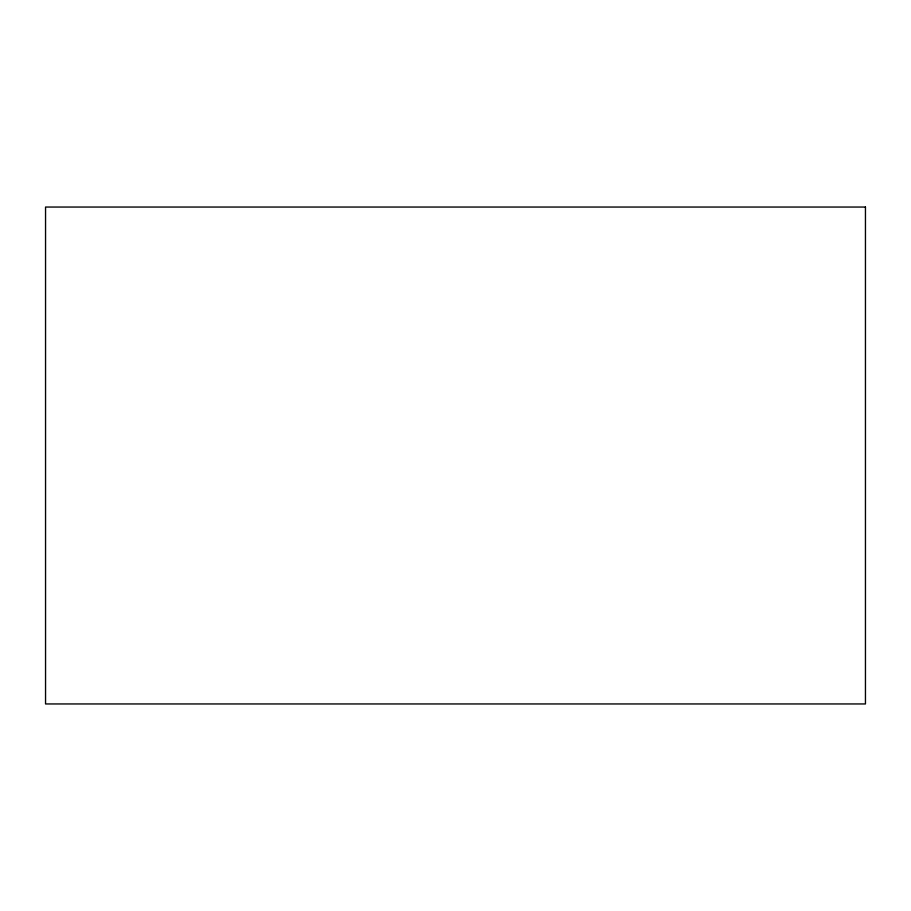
<?xml version="1.0" encoding="UTF-8"?>
<svg xmlns="http://www.w3.org/2000/svg" width="911" height="911" viewBox="0 0 911 911"><rect width="100%" height="100%" fill="white"/><g stroke="black" fill="none" stroke-linecap="round" stroke-linejoin="round"><path stroke-width="1.37" d="M865.45 207.048L45.55 207.048L45.55 703.952L865.45 703.952L865.45 207.048"/></g></svg>
